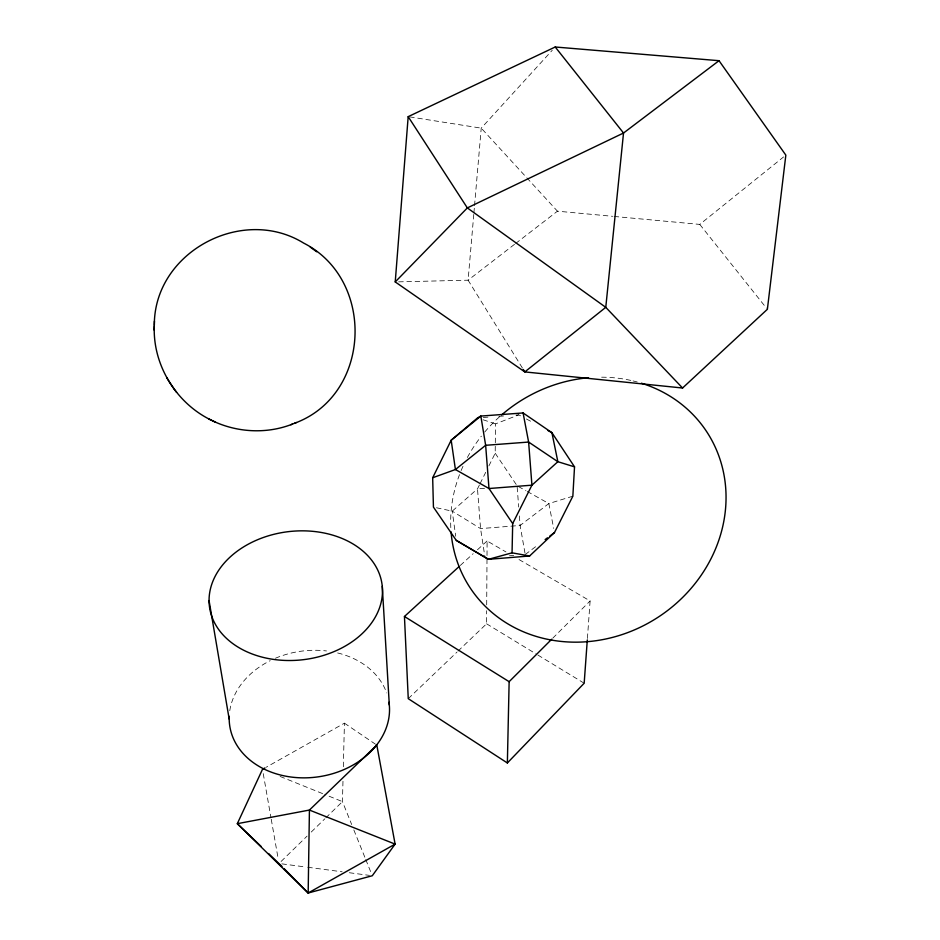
<?xml version="1.0" encoding="UTF-8"?>
<svg xmlns="http://www.w3.org/2000/svg" width="940" height="940" viewBox="0 0 940 940"><rect width="100%" height="100%" fill="white"/><g stroke="black" fill="none" stroke-linecap="round" stroke-linejoin="round"><path stroke-width="0.7" stroke-dasharray="4.7 3.53" d="M458.003 651.115L486.579 623.796L486.662 610.718M486.697 604.902L487.014 556.95M487.014 555.493L487.108 540.958L505.955 551.933M488.871 465.958L495.192 453.233L495.509 423.881L518.763 414.869L521.312 416.244M342.971 781.281L342.454 801.62L351.678 824.533M343.335 766.746L344.428 723.166L266.267 767.205M587.406 638.483L590.109 600.954L518.516 559.253M473.784 214.402L468.096 280.191L523.286 369.432M473.901 212.945L474.406 207.094M474.536 205.637L481.233 128.145L552.274 50.243M479.388 485.028L477.497 488.847L452.222 511.149L433.434 507.106M480.023 483.759L485.71 472.315M552.732 638.213L590.109 600.954M281.084 861.463L307.086 836.107M311.246 832.041L324.77 818.857M325.816 817.847L342.454 801.62L324.84 794.5M408.254 698.667L456.946 652.125M460.271 565.481L473.161 553.707M477.45 549.783L487.108 540.958M614.09 216.447L699.76 224.401L783.572 156.957M514.509 244.341L468.096 280.191L398.149 281.859M515.672 243.448L557.455 211.183L612.633 216.306M525.237 554.506L538.103 544.847M572.848 496.203L548.843 503.558L520.114 525.46L480.563 528.597L452.222 511.149L455.712 536.235M509.457 555.787L513.757 555.434M484.558 488.295L477.497 488.847L480.563 528.597L485.052 557.761M483.219 417.501L488.906 417.078M498.858 416.338L504.545 415.927M515.919 415.081L518.763 414.869M281.871 863.86L306.264 867.068M307.697 867.256L342.137 871.791M349.316 872.731L369.408 875.375M409.617 116.877L481.233 128.145L557.455 211.183M483.066 419.757L495.509 423.881M280.108 776.452L323.478 793.959M526.412 418.981L532.792 422.401M518.34 486.485L525.965 490.751M527.234 491.467L548.843 503.558L553.684 528.409M486.579 623.796L536.623 654.275M537.88 655.039L584.175 683.227M344.428 723.166L376.811 745.115M699.76 224.401L766.464 308.144M495.192 453.233L517.071 485.769M353.839 829.926L365.225 858.22M365.766 859.571L371.194 873.048M524.99 553.12L520.114 525.46L519.35 515.531M263.235 773.62L270.99 817.847M271.249 819.269L278.252 859.207M517.176 487.19L518.704 507.036M229.771 710.722A80.499 63.403 -8.3 0 1 270.215 660.655M275.408 658.259A80.499 63.403 -8.3 0 1 326.497 650.95M337.636 652.959A80.499 63.403 -8.3 0 1 386.646 692.909M450.801 527.645A141.717 128.169 -33.7 0 1 460.565 471.939M461.117 470.599A141.717 128.169 -33.7 0 1 463.444 465.288M467.368 457.486A141.717 128.169 -33.7 0 1 481.362 436.16M484.723 432.036A141.717 128.169 -33.7 0 1 500.585 415.844M601.635 377.187A141.717 128.169 -33.7 0 1 631.704 380.606M633.102 380.935A141.717 128.169 -33.7 0 1 637.261 382.004"/><path stroke-width="1.41" d="M261.285 846.576L237.315 823.687L309.424 810.057L395.106 844.108L308.167 893L309.424 810.057L376.811 745.115L395.106 844.108L372.275 875.751L308.167 893L237.315 823.687L262.483 769.343L265.01 767.921M459.202 566.468L404.447 616.487L408.254 698.667L507.365 762.975L509.139 681.688L551.698 639.247M456.299 540.406L488.459 559.323L512.053 552.837L512.688 523.545L531.923 485.181L557.855 461.704L574.528 466.851L572.848 496.203L554.482 532.557L529.608 555.986L488.459 559.323L456.299 540.406L433.434 507.106L432.67 477.755L451.177 440.226L477.532 417.924L480.845 416.068L523.087 412.954L551.909 432.67L574.528 466.851M211.841 420.415C176.508 403.73 152.691 365.249 154.289 326.11M154.313 325.181C154.101 252.038 242.238 205.167 303.632 243.072C375.706 279.627 371.418 395.012 294.631 423.235M154.16 330.116L154.442 321.21M587.3 639.928L584.175 683.227L507.365 762.975M395.235 281.93L408.183 116.654L555.223 47L719.018 60.7L785.84 155.124L767.381 309.284L682.569 388.009L524.814 371.911L395.235 281.93L467.345 207.916L623.525 133.022L719.018 60.7M545.13 539.572L547.468 537.821M549.806 536.059L554.482 532.557M208.727 418.899C234.166 432.435 265.503 434.727 292.387 424.116M290.836 424.739L296.453 422.507M432.67 477.755L455.418 469.53L485.651 445.302L528.621 442.059L557.855 461.704L551.909 432.67L548.079 430.614M512.053 552.837L529.608 555.986M212.687 420.803L215.589 422.213M404.447 616.487L509.139 681.688M316.71 251.779L310.235 247.091M268.582 853.532L282.012 866.539M284.033 868.572L308.167 893M682.569 388.009L605.771 307.333L467.345 207.916L408.183 116.654M555.223 47L623.525 133.022L605.771 307.333L524.814 371.911L523.286 369.432M173.9 388.678L169.235 381.734M174.123 388.995L176.579 392.332M512.688 523.545L488.988 488.518L455.418 469.53L451.177 440.226L480.845 416.068L485.651 445.302L488.988 488.518L531.923 485.181L528.621 442.059L523.087 412.954M166.78 377.692L168.965 381.288M209.056 600.554L229.184 719.077M382.274 586.337A87.009 64.449 -7 0 1 257.854 655.92A87.009 64.449 -7 0 1 247.185 544.789A87.009 64.449 -7 0 1 382.274 586.337L389.313 704.988M388.984 702.274A80.499 63.403 -8.3 0 1 312.703 777.474A80.499 63.403 -8.3 0 1 229.231 716.315M641.362 383.203A141.717 128.169 -33.7 0 1 722.155 528.914A141.717 128.169 -33.7 0 1 577.16 642.161A141.717 128.169 -33.7 0 1 451.059 531.84M501.596 414.963A141.717 128.169 -33.7 0 1 588.511 377.739"/></g></svg>
